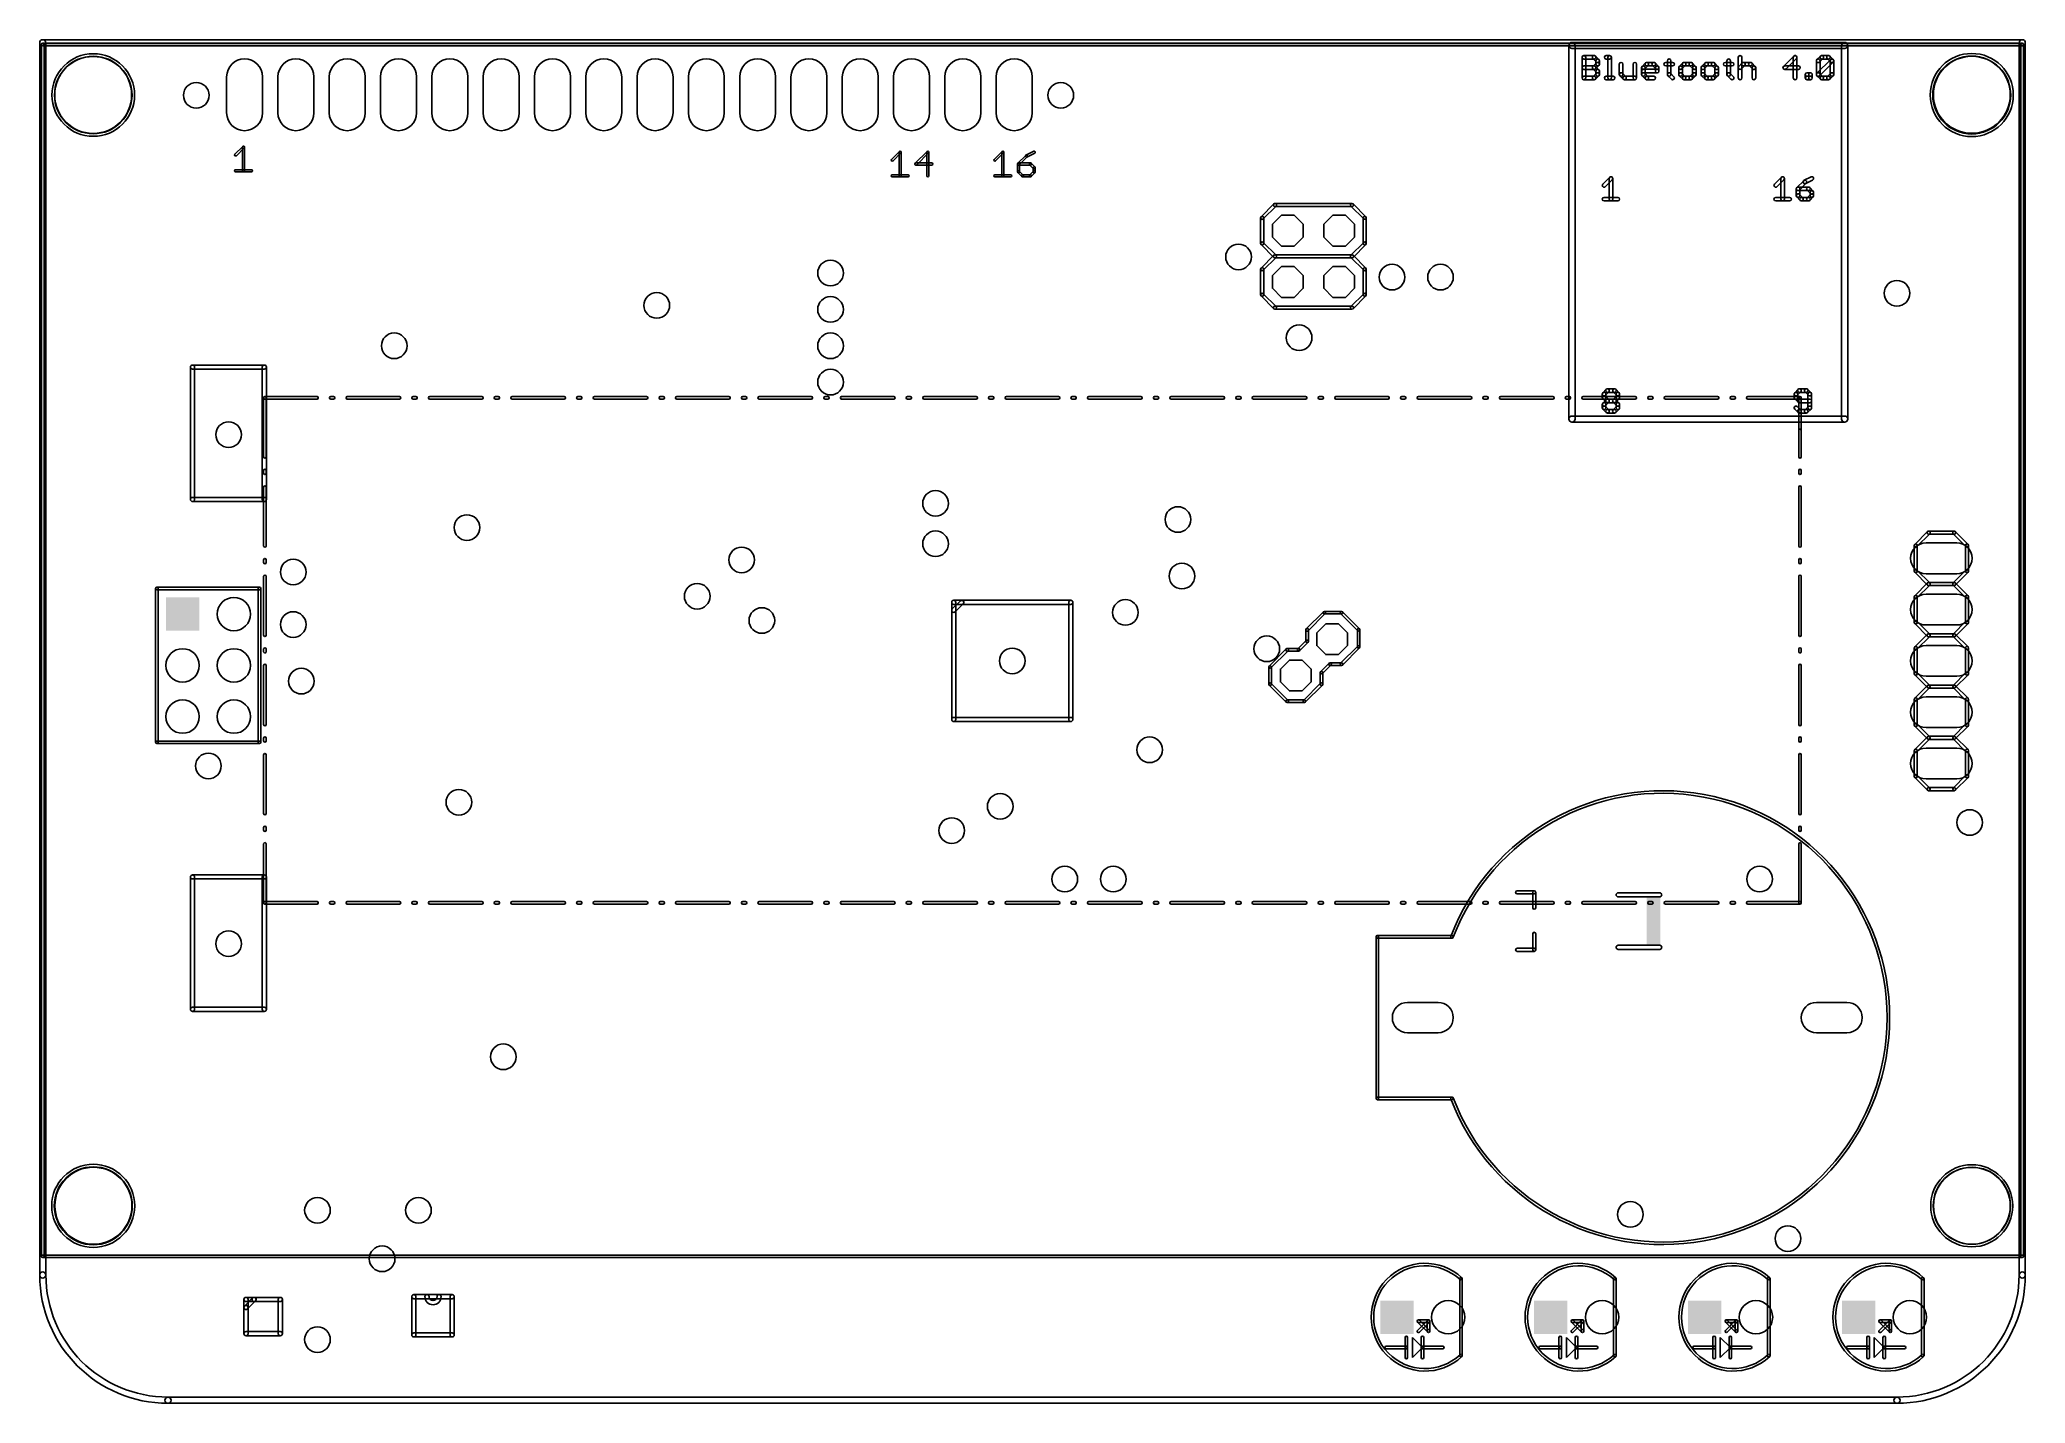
# Model space of a CAD drawing. Extents: x -0.2 to 98.2, y -0.2 to 67.4.
import ezdxf

# ---------------------------------------------------------------- set-up
doc = ezdxf.new("R2010")
doc.units = 0
for name, color, linetype in [('17', 82, 'CONTINUOUS'), ('18', 82, 'CONTINUOUS'), ('20', 7, 'CONTINUOUS'), ('21', 253, 'CONTINUOUS')]:
    doc.layers.add(name, color=color, linetype=linetype)

# ---------------------------------------------------------------- blocks, each defined once
blk = doc.blocks.new('OFFSETP100')
blk.add_lwpolyline([(0, -0.5), (1, -0.5, 1), (1, 0.5), (0, 0.5, 1)], format="xyb", close=True)
blk = doc.blocks.new('LONGP100')
blk.add_lwpolyline([(-0.5, -0.5), (0.5, -0.5, 1), (0.5, 0.5), (-0.5, 0.5, 1)], format="xyb", close=True)
blk = doc.blocks.new('RECT')
blk.add_solid([(-0.5, -0.5), (0.5, -0.5), (-0.5, 0.5), (0.5, 0.5)])
blk = doc.blocks.new('ROUNDP')
blk.add_circle((0, 0), 0.5)
blk = doc.blocks.new('SQUAREP')
blk.add_solid([(-0.5, -0.5), (0.5, -0.5), (-0.5, 0.5), (0.5, 0.5)])
blk = doc.blocks.new('OCTAGONP')
blk.add_lwpolyline([(-0.5, -0.2071), (-0.5, 0.2071), (-0.2071, 0.5), (0.2071, 0.5), (0.5, 0.2071), (0.5, -0.2071), (0.2071, -0.5), (-0.2071, -0.5)], close=True)
blk = doc.blocks.new('ROUNDV')
blk.add_circle((0, 0), 0.5)

msp = doc.modelspace()

# ---------------------------------------------------------------- linework, layer by layer
at = {"layer": '20'}
for points in [[(0, 67.0476), (98, 67.0476, 1), (98, 67.3524), (0, 67.3524, 1)], [(0.1524, 6.2), (0.1524, 67.2, 1), (-0.1524, 67.2), (-0.1524, 6.2, 1)], [(97.8476, 67.2), (97.8476, 6.2, 1), (98.1524, 6.2), (98.1524, 67.2, 1)], [(0.1524, 6.2, 1), (-0.1524, 6.2, 0.4142), (6.2, -0.1524, 1), (6.2, 0.1524, -0.4142)], [(91.8, 0.1524, 1), (91.8, -0.1524, 0.4142), (98.1524, 6.2, 1), (97.8476, 6.2, -0.4142)], [(6.2, -0.1524), (91.8, -0.1524, 1), (91.8, 0.1524), (6.2, 0.1524, 1)]]:
    msp.add_lwpolyline(points, format="xyb", close=True, dxfattribs=at)
at = {"layer": '21'}
for p, q in [((67.81, 3.11), (67.81, 2.11)), ((68.31, 2.61), (67.81, 3.11)), ((75.43, 3.11), (75.43, 2.11)), ((75.93, 2.61), (75.43, 3.11)), ((83.05, 3.11), (83.05, 2.11)), ((83.55, 2.61), (83.05, 3.11)), ((90.67, 3.11), (90.67, 2.11)), ((91.17, 2.61), (90.67, 3.11)), ((67.81, 2.11), (68.31, 2.61)), ((75.43, 2.11), (75.93, 2.61)), ((83.05, 2.11), (83.55, 2.61)), ((90.67, 2.11), (91.17, 2.61))]:
    msp.add_line(p, q, dxfattribs=at)
for points in [[(97.9975, 67.185), (-0.0025, 67.185, 1), (-0.0025, 67.058), (97.9975, 67.058, 1)], [(-0.066, 67.1215), (-0.066, 7.1215, 1), (0.061, 7.1215), (0.061, 67.1215, 1)], [(89.21, 67.2224), (75.71, 67.2224, 1), (75.71, 66.9176), (89.21, 66.9176, 1)], [(75.5576, 67.07), (75.5576, 48.57, 1), (75.8624, 48.57), (75.8624, 67.07, 1)], [(89.3624, 48.57), (89.3624, 67.07, 1), (89.0576, 67.07), (89.0576, 48.57, 1)], [(98.061, 7.1215), (98.061, 67.1215, 1), (97.934, 67.1215), (97.934, 7.1215, 1)], [(76.3878, 65.4589), (76.3878, 66.482, 1), (76.21, 66.482), (76.21, 65.4589, 1)], [(76.2989, 66.3931), (76.8104, 66.3931, 1), (76.8104, 66.5709), (76.2989, 66.5709, 1)], [(76.2989, 65.8815), (76.8104, 65.8815, 1), (76.8104, 66.0593), (76.2989, 66.0593, 1)], [(76.7476, 66.4191), (76.9181, 66.2486, 1), (77.0438, 66.3743), (76.8733, 66.5448, 1)], [(76.9181, 66.2038), (76.7476, 66.0333, 1), (76.8733, 65.9076), (77.0438, 66.0781, 1)], [(76.7476, 65.9076), (76.9181, 65.7371, 1), (77.0438, 65.8628), (76.8733, 66.0333, 1)], [(76.892, 66.3115), (76.892, 66.1409, 1), (77.0698, 66.1409), (77.0698, 66.3115, 1)], [(76.892, 65.7999), (76.892, 65.6294, 1), (77.0698, 65.6294), (77.0698, 65.7999, 1)], [(77.4038, 66.3931), (77.5744, 66.3931, 1), (77.5744, 66.5709), (77.4038, 66.5709, 1)], [(77.4855, 66.482), (77.4855, 65.4589, 1), (77.6633, 65.4589), (77.6633, 66.482, 1)], [(78.0516, 66.1409), (78.0516, 65.6294, 1), (78.2294, 65.6294), (78.2294, 66.1409, 1)], [(78.9114, 65.4589), (78.9114, 66.1409, 1), (78.7336, 66.1409), (78.7336, 65.4589, 1)], [(79.3343, 65.6294), (79.3343, 65.9704, 1), (79.1565, 65.9704), (79.1565, 65.6294, 1)], [(79.9275, 65.8888), (79.2454, 65.8888, 1), (79.2454, 65.711), (79.9275, 65.711, 1)], [(79.3083, 65.9076), (79.4788, 66.0781, 1), (79.3531, 66.2038), (79.1826, 66.0333, 1)], [(79.4159, 66.052), (79.757, 66.052, 1), (79.757, 66.2298), (79.4159, 66.2298, 1)], [(79.6941, 66.0781), (79.8646, 65.9076, 1), (79.9903, 66.0333), (79.8198, 66.2038, 1)], [(79.8386, 65.9704), (79.8386, 65.7999, 1), (80.0164, 65.7999), (80.0164, 65.9704, 1)], [(80.3504, 66.052), (80.6914, 66.052, 1), (80.6914, 66.2298), (80.3504, 66.2298, 1)], [(80.432, 66.3115), (80.432, 65.6294, 1), (80.6098, 65.6294), (80.6098, 66.3115, 1)], [(81.1946, 66.2038), (81.0241, 66.0333, 1), (81.1498, 65.9076), (81.3204, 66.0781, 1)], [(80.9981, 65.9704), (80.9981, 65.6294, 1), (81.1759, 65.6294), (81.1759, 65.9704, 1)], [(81.5985, 66.2298), (81.2575, 66.2298, 1), (81.2575, 66.052), (81.5985, 66.052, 1)], [(81.8319, 66.0333), (81.6614, 66.2038, 1), (81.5357, 66.0781), (81.7062, 65.9076, 1)], [(81.8579, 65.6294), (81.8579, 65.9704, 1), (81.6801, 65.9704), (81.6801, 65.6294, 1)], [(82.103, 65.9704), (82.103, 65.6294, 1), (82.2808, 65.6294), (82.2808, 65.9704, 1)], [(82.2996, 66.2038), (82.1291, 66.0333, 1), (82.2548, 65.9076), (82.4253, 66.0781, 1)], [(82.7035, 66.2298), (82.3624, 66.2298, 1), (82.3624, 66.052), (82.7035, 66.052, 1)], [(82.9368, 66.0333), (82.7663, 66.2038, 1), (82.6406, 66.0781), (82.8111, 65.9076, 1)], [(82.9629, 65.6294), (82.9629, 65.9704, 1), (82.7851, 65.9704), (82.7851, 65.6294, 1)], [(83.2969, 66.052), (83.6379, 66.052, 1), (83.6379, 66.2298), (83.2969, 66.2298, 1)], [(83.3785, 66.3115), (83.3785, 65.6294, 1), (83.5563, 65.6294), (83.5563, 66.3115, 1)], [(83.9446, 66.482), (83.9446, 65.4589, 1), (84.1224, 65.4589), (84.1224, 66.482, 1)], [(84.0964, 65.9076), (84.2669, 66.0781, 1), (84.1412, 66.2038), (83.9706, 66.0333, 1)], [(84.204, 66.052), (84.545, 66.052, 1), (84.545, 66.2298), (84.204, 66.2298, 1)], [(84.4822, 66.0781), (84.6527, 65.9076, 1), (84.7784, 66.0333), (84.6079, 66.2038, 1)], [(84.6267, 65.9704), (84.6267, 65.4589, 1), (84.8045, 65.4589), (84.8045, 65.9704, 1)], [(86.6921, 66.5448), (86.1805, 66.0333, 1), (86.3063, 65.9076), (86.8178, 66.4191, 1)], [(86.2434, 65.8815), (86.9254, 65.8815, 1), (86.9254, 66.0593), (86.2434, 66.0593, 1)], [(86.8438, 65.4589), (86.8438, 66.482, 1), (86.666, 66.482), (86.666, 65.4589, 1)], [(87.9637, 65.5665), (88.6457, 66.2486, 1), (88.52, 66.3743), (87.8379, 65.6923, 1)], [(87.9637, 66.2486), (88.1342, 66.4191, 1), (88.0085, 66.5448), (87.8379, 66.3743, 1)], [(87.9897, 65.6294), (87.9897, 66.3115, 1), (87.8119, 66.3115), (87.8119, 65.6294, 1)], [(88.0713, 66.3931), (88.4123, 66.3931, 1), (88.4123, 66.5709), (88.0713, 66.5709, 1)], [(88.3495, 66.4191), (88.52, 66.2486, 1), (88.6457, 66.3743), (88.4752, 66.5448, 1)], [(88.494, 66.3115), (88.494, 65.6294, 1), (88.6718, 65.6294), (88.6718, 66.3115, 1)], [(76.8104, 65.5478), (76.2989, 65.5478, 1), (76.2989, 65.37), (76.8104, 65.37, 1)], [(76.9181, 65.6923), (76.7476, 65.5218, 1), (76.8733, 65.396), (77.0438, 65.5665, 1)], [(77.4038, 65.37), (77.7449, 65.37, 1), (77.7449, 65.5478), (77.4038, 65.5478, 1)], [(78.0776, 65.5665), (78.2481, 65.396, 1), (78.3738, 65.5218), (78.2033, 65.6923, 1)], [(78.311, 65.37), (78.8225, 65.37, 1), (78.8225, 65.5478), (78.311, 65.5478, 1)], [(79.4788, 65.5218), (79.3083, 65.6923, 1), (79.1826, 65.5665), (79.3531, 65.396, 1)], [(79.757, 65.5478), (79.4159, 65.5478, 1), (79.4159, 65.37), (79.757, 65.37, 1)], [(80.458, 65.5665), (80.6285, 65.396, 1), (80.7542, 65.5218), (80.5837, 65.6923, 1)], [(81.0241, 65.5665), (81.1946, 65.396, 1), (81.3204, 65.5218), (81.1498, 65.6923, 1)], [(81.2575, 65.37), (81.5985, 65.37, 1), (81.5985, 65.5478), (81.2575, 65.5478, 1)], [(81.6614, 65.396), (81.8319, 65.5665, 1), (81.7062, 65.6923), (81.5357, 65.5218, 1)], [(82.1291, 65.5665), (82.2996, 65.396, 1), (82.4253, 65.5218), (82.2548, 65.6923, 1)], [(82.3624, 65.37), (82.7035, 65.37, 1), (82.7035, 65.5478), (82.3624, 65.5478, 1)], [(82.7663, 65.396), (82.9368, 65.5665, 1), (82.8111, 65.6923), (82.6406, 65.5218, 1)], [(83.4045, 65.5665), (83.575, 65.396, 1), (83.7008, 65.5218), (83.5302, 65.6923, 1)], [(87.4372, 65.4589), (87.4372, 65.6294, 1), (87.2594, 65.6294), (87.2594, 65.4589, 1)], [(87.3483, 65.5405), (87.5188, 65.5405, 1), (87.5188, 65.7183), (87.3483, 65.7183, 1)], [(87.5188, 65.5478), (87.3483, 65.5478, 1), (87.3483, 65.37), (87.5188, 65.37, 1)], [(87.4299, 65.6294), (87.4299, 65.4589, 1), (87.6077, 65.4589), (87.6077, 65.6294, 1)], [(88.1342, 65.5218), (87.9637, 65.6923, 1), (87.8379, 65.5665), (88.0085, 65.396, 1)], [(88.4123, 65.5478), (88.0713, 65.5478, 1), (88.0713, 65.37), (88.4123, 65.37, 1)], [(88.52, 65.6923), (88.3495, 65.5218, 1), (88.4752, 65.396), (88.6457, 65.5665, 1)], [(9.5838, 61.6116), (9.9736, 62.0014, 1), (9.9018, 62.0732), (9.512, 61.6834, 1)], [(9.8869, 62.0373), (9.8869, 60.8679, 1), (9.9885, 60.8679), (9.9885, 62.0373, 1)], [(42.0958, 61.3576), (42.4856, 61.7474, 1), (42.4138, 61.8192), (42.024, 61.4294, 1)], [(42.3989, 61.7833), (42.3989, 60.6139, 1), (42.5005, 60.6139), (42.5005, 61.7833, 1)], [(43.7781, 61.8192), (43.1934, 61.2345, 1), (43.2652, 61.1627), (43.8499, 61.7474, 1)], [(43.2293, 61.1478), (44.0089, 61.1478, 1), (44.0089, 61.2494), (43.2293, 61.2494, 1)], [(43.8648, 60.6139), (43.8648, 61.7833, 1), (43.7632, 61.7833), (43.7632, 60.6139, 1)], [(47.1758, 61.3576), (47.5656, 61.7474, 1), (47.4938, 61.8192), (47.104, 61.4294, 1)], [(47.4789, 61.7833), (47.4789, 60.6139, 1), (47.5805, 60.6139), (47.5805, 61.7833, 1)], [(48.6632, 61.6243), (48.2734, 61.2345, 1), (48.3452, 61.1627), (48.735, 61.5525, 1)], [(48.2585, 61.1986), (48.2585, 60.8088, 1), (48.3601, 60.8088), (48.3601, 61.1986, 1)], [(48.894, 61.2494), (48.3093, 61.2494, 1), (48.3093, 61.1478), (48.894, 61.1478, 1)], [(49.0662, 61.8287), (48.6764, 61.6338, 1), (48.7218, 61.543), (49.1116, 61.7379, 1)], [(49.1248, 61.0396), (48.9299, 61.2345, 1), (48.8581, 61.1627), (49.053, 60.9678, 1)], [(49.1397, 60.8088), (49.1397, 61.0037, 1), (49.0381, 61.0037), (49.0381, 60.8088, 1)], [(9.5479, 60.8171), (10.3275, 60.8171, 1), (10.3275, 60.9187), (9.5479, 60.9187, 1)], [(42.0599, 60.5631), (42.8395, 60.5631, 1), (42.8395, 60.6647), (42.0599, 60.6647, 1)], [(47.1399, 60.5631), (47.9195, 60.5631, 1), (47.9195, 60.6647), (47.1399, 60.6647, 1)], [(48.2734, 60.7729), (48.4683, 60.578, 1), (48.5401, 60.6498), (48.3452, 60.8447, 1)], [(48.5042, 60.5631), (48.894, 60.5631, 1), (48.894, 60.6647), (48.5042, 60.6647, 1)], [(48.9299, 60.578), (49.1248, 60.7729, 1), (49.053, 60.8447), (48.8581, 60.6498, 1)], [(77.3618, 60.0781), (77.7028, 60.4191, 1), (77.5771, 60.5448), (77.236, 60.2038, 1)], [(77.551, 60.482), (77.551, 59.4589, 1), (77.7288, 59.4589), (77.7288, 60.482, 1)], [(85.8618, 60.0781), (86.2028, 60.4191, 1), (86.0771, 60.5448), (85.736, 60.2038, 1)], [(86.051, 60.482), (86.051, 59.4589, 1), (86.2288, 59.4589), (86.2288, 60.482, 1)], [(86.8149, 59.9704), (86.8149, 59.6294, 1), (86.9927, 59.6294), (86.9927, 59.9704, 1)], [(87.4154, 60.0593), (86.9038, 60.0593, 1), (86.9038, 59.8815), (87.4154, 59.8815, 1)], [(87.182, 60.3743), (86.841, 60.0333, 1), (86.9667, 59.9076), (87.3077, 60.2486, 1)], [(87.5461, 60.5615), (87.2051, 60.391, 1), (87.2846, 60.2319), (87.6256, 60.4025, 1)], [(87.6488, 59.8628), (87.4782, 60.0333, 1), (87.3525, 59.9076), (87.523, 59.7371, 1)], [(60.9511, 59.2239), (60.3161, 58.5889, 1), (60.4239, 58.4811), (61.0589, 59.1161, 1)], [(61.005, 59.0938), (64.815, 59.0938, 1), (64.815, 59.2462), (61.005, 59.2462, 1)], [(64.7611, 59.1161), (65.3961, 58.4811, 1), (65.5039, 58.5889), (64.8689, 59.2239, 1)], [(77.2989, 59.37), (77.9809, 59.37, 1), (77.9809, 59.5478), (77.2989, 59.5478, 1)], [(85.7989, 59.37), (86.4809, 59.37, 1), (86.4809, 59.5478), (85.7989, 59.5478, 1)], [(86.841, 59.5665), (87.0115, 59.396, 1), (87.1372, 59.5218), (86.9667, 59.6923, 1)], [(87.0744, 59.37), (87.4154, 59.37, 1), (87.4154, 59.5478), (87.0744, 59.5478, 1)], [(87.4782, 59.396), (87.6488, 59.5665, 1), (87.523, 59.6923), (87.3525, 59.5218, 1)], [(87.6748, 59.6294), (87.6748, 59.7999, 1), (87.497, 59.7999), (87.497, 59.6294, 1)], [(60.2938, 58.535), (60.2938, 57.265, 1), (60.4462, 57.265), (60.4462, 58.535, 1)], [(65.3738, 58.535), (65.3738, 57.265, 1), (65.5262, 57.265), (65.5262, 58.535, 1)], [(60.3161, 57.2111), (60.9511, 56.5761, 1), (61.0589, 56.6839), (60.4239, 57.3189, 1)], [(65.3961, 57.3189), (64.7611, 56.6839, 1), (64.8689, 56.5761), (65.5039, 57.2111, 1)], [(60.9511, 56.6839), (60.3161, 56.0489, 1), (60.4239, 55.9411), (61.0589, 56.5761, 1)], [(60.2938, 55.995), (60.2938, 54.725, 1), (60.4462, 54.725), (60.4462, 55.995, 1)], [(64.815, 56.7062), (61.005, 56.7062, 1), (61.005, 56.5538), (64.815, 56.5538, 1)], [(64.7611, 56.5761), (65.3961, 55.9411, 1), (65.5039, 56.0489), (64.8689, 56.6839, 1)], [(65.3738, 55.995), (65.3738, 54.725, 1), (65.5262, 54.725), (65.5262, 55.995, 1)], [(60.3161, 54.6711), (60.9511, 54.0361, 1), (61.0589, 54.1439), (60.4239, 54.7789, 1)], [(64.815, 54.1662), (61.005, 54.1662, 1), (61.005, 54.0138), (64.815, 54.0138, 1)], [(65.3961, 54.7789), (64.7611, 54.1439, 1), (64.8689, 54.0361), (65.5039, 54.6711, 1)], [(7.5136, 44.593), (7.5136, 51.147, 1), (7.3104, 51.147), (7.3104, 44.593, 1)], [(7.412, 51.0454), (10.968, 51.0454, 1), (10.968, 51.2486), (7.412, 51.2486, 1)], [(10.8664, 51.147), (10.8664, 44.593, 1), (11.0696, 44.593), (11.0696, 51.147, 1)], [(10.9975, 49.558), (13.5764, 49.558, 1), (13.5764, 49.685), (10.9975, 49.685, 1)], [(10.934, 49.6215), (10.934, 46.7048, 1), (11.061, 46.7048), (11.061, 49.6215, 1)], [(14.2578, 49.558), (14.3951, 49.558, 1), (14.3951, 49.685), (14.2578, 49.685, 1)], [(15.0764, 49.558), (17.6554, 49.558, 1), (17.6554, 49.685), (15.0764, 49.685, 1)], [(18.3367, 49.558), (18.474, 49.558, 1), (18.474, 49.685), (18.3367, 49.685, 1)], [(19.1554, 49.558), (21.7343, 49.558, 1), (21.7343, 49.685), (19.1554, 49.685, 1)], [(22.4157, 49.558), (22.553, 49.558, 1), (22.553, 49.685), (22.4157, 49.685, 1)], [(23.2343, 49.558), (25.8133, 49.558, 1), (25.8133, 49.685), (23.2343, 49.685, 1)], [(26.4946, 49.558), (26.6319, 49.558, 1), (26.6319, 49.685), (26.4946, 49.685, 1)], [(27.3133, 49.558), (29.8922, 49.558, 1), (29.8922, 49.685), (27.3133, 49.685, 1)], [(30.5736, 49.558), (30.7109, 49.558, 1), (30.7109, 49.685), (30.5736, 49.685, 1)], [(31.3922, 49.558), (33.9712, 49.558, 1), (33.9712, 49.685), (31.3922, 49.685, 1)], [(34.6525, 49.558), (34.7898, 49.558, 1), (34.7898, 49.685), (34.6525, 49.685, 1)], [(35.4712, 49.558), (38.0501, 49.558, 1), (38.0501, 49.685), (35.4712, 49.685, 1)], [(38.7315, 49.558), (38.8688, 49.558, 1), (38.8688, 49.685), (38.7315, 49.685, 1)], [(39.5501, 49.558), (42.1291, 49.558, 1), (42.1291, 49.685), (39.5501, 49.685, 1)], [(42.8104, 49.558), (42.9477, 49.558, 1), (42.9477, 49.685), (42.8104, 49.685, 1)], [(43.6291, 49.558), (46.208, 49.558, 1), (46.208, 49.685), (43.6291, 49.685, 1)], [(46.8894, 49.558), (47.0267, 49.558, 1), (47.0267, 49.685), (46.8894, 49.685, 1)], [(47.708, 49.558), (50.287, 49.558, 1), (50.287, 49.685), (47.708, 49.685, 1)], [(50.9683, 49.558), (51.1056, 49.558, 1), (51.1056, 49.685), (50.9683, 49.685, 1)], [(51.787, 49.558), (54.3659, 49.558, 1), (54.3659, 49.685), (51.787, 49.685, 1)], [(55.0473, 49.558), (55.1846, 49.558, 1), (55.1846, 49.685), (55.0473, 49.685, 1)], [(55.8659, 49.558), (58.4449, 49.558, 1), (58.4449, 49.685), (55.8659, 49.685, 1)], [(59.1262, 49.558), (59.2635, 49.558, 1), (59.2635, 49.685), (59.1262, 49.685, 1)], [(59.9449, 49.558), (62.5238, 49.558, 1), (62.5238, 49.685), (59.9449, 49.685, 1)], [(63.2052, 49.558), (63.3425, 49.558, 1), (63.3425, 49.685), (63.2052, 49.685, 1)], [(64.0238, 49.558), (66.6028, 49.558, 1), (66.6028, 49.685), (64.0238, 49.685, 1)], [(67.2841, 49.558), (67.4214, 49.558, 1), (67.4214, 49.685), (67.2841, 49.685, 1)], [(68.1028, 49.558), (70.6817, 49.558, 1), (70.6817, 49.685), (68.1028, 49.685, 1)], [(71.3631, 49.558), (71.5004, 49.558, 1), (71.5004, 49.685), (71.3631, 49.685, 1)], [(72.1817, 49.558), (74.7607, 49.558, 1), (74.7607, 49.685), (72.1817, 49.685, 1)], [(75.442, 49.558), (75.5793, 49.558, 1), (75.5793, 49.685), (75.442, 49.685, 1)], [(76.2607, 49.558), (78.8396, 49.558, 1), (78.8396, 49.685), (76.2607, 49.685, 1)], [(77.5323, 49.0218), (77.3618, 49.1923, 1), (77.236, 49.0665), (77.4065, 48.896, 1)], [(77.3618, 49.7486), (77.5323, 49.9191, 1), (77.4065, 50.0448), (77.236, 49.8743, 1)], [(77.3878, 49.6409), (77.3878, 49.8115, 1), (77.21, 49.8115), (77.21, 49.6409, 1)], [(77.5323, 49.5333), (77.3618, 49.7038, 1), (77.236, 49.5781), (77.4065, 49.4076, 1)], [(77.3618, 49.2371), (77.5323, 49.4076, 1), (77.4065, 49.5333), (77.236, 49.3628, 1)], [(77.3878, 49.1294), (77.3878, 49.2999, 1), (77.21, 49.2999), (77.21, 49.1294, 1)], [(77.4694, 49.8931), (77.8104, 49.8931, 1), (77.8104, 50.0709), (77.4694, 50.0709, 1)], [(77.4694, 49.3815), (77.8104, 49.3815, 1), (77.8104, 49.5593), (77.4694, 49.5593, 1)], [(77.9181, 49.1923), (77.7476, 49.0218, 1), (77.8733, 48.896), (78.0438, 49.0665, 1)], [(77.7476, 49.9191), (77.9181, 49.7486, 1), (78.0438, 49.8743), (77.8733, 50.0448, 1)], [(77.9181, 49.7038), (77.7476, 49.5333, 1), (77.8733, 49.4076), (78.0438, 49.5781, 1)], [(77.7476, 49.4076), (77.9181, 49.2371, 1), (78.0438, 49.3628), (77.8733, 49.5333, 1)], [(77.892, 49.8115), (77.892, 49.6409, 1), (78.0698, 49.6409), (78.0698, 49.8115, 1)], [(77.892, 49.2999), (77.892, 49.1294, 1), (78.0698, 49.1294), (78.0698, 49.2999, 1)], [(79.521, 49.558), (79.6583, 49.558, 1), (79.6583, 49.685), (79.521, 49.685, 1)], [(80.3396, 49.558), (82.9186, 49.558, 1), (82.9186, 49.685), (80.3396, 49.685, 1)], [(83.5999, 49.558), (83.7372, 49.558, 1), (83.7372, 49.685), (83.5999, 49.685, 1)], [(84.4186, 49.558), (86.9975, 49.558, 1), (86.9975, 49.685), (84.4186, 49.685, 1)], [(86.736, 49.0665), (86.9065, 48.896, 1), (87.0323, 49.0218), (86.8618, 49.1923, 1)], [(86.9065, 50.0448), (86.736, 49.8743, 1), (86.8618, 49.7486), (87.0323, 49.9191, 1)], [(86.71, 49.8115), (86.71, 49.6409, 1), (86.8878, 49.6409), (86.8878, 49.8115, 1)], [(86.736, 49.5781), (86.9065, 49.4076, 1), (87.0323, 49.5333), (86.8618, 49.7038, 1)], [(87.3104, 50.0709), (86.9694, 50.0709, 1), (86.9694, 49.8931), (87.3104, 49.8931, 1)], [(86.9694, 49.3815), (87.4809, 49.3815, 1), (87.4809, 49.5593), (86.9694, 49.5593, 1)], [(86.934, 49.6215), (86.934, 48.1215, 1), (87.061, 48.1215), (87.061, 49.6215, 1)], [(87.061, 46.7048), (87.061, 49.6215, 1), (86.934, 49.6215), (86.934, 46.7048, 1)], [(87.3733, 48.896), (87.5438, 49.0665, 1), (87.4181, 49.1923), (87.2476, 49.0218, 1)], [(87.5438, 49.8743), (87.3733, 50.0448, 1), (87.2476, 49.9191), (87.4181, 49.7486, 1)], [(87.5698, 49.1294), (87.5698, 49.8115, 1), (87.392, 49.8115), (87.392, 49.1294, 1)], [(75.71, 48.4176), (89.21, 48.4176, 1), (89.21, 48.7224), (75.71, 48.7224, 1)], [(77.8104, 49.0478), (77.4694, 49.0478, 1), (77.4694, 48.87), (77.8104, 48.87, 1)], [(86.9694, 48.87), (87.3104, 48.87, 1), (87.3104, 49.0478), (86.9694, 49.0478, 1)], [(10.934, 46.0235), (10.934, 45.8862, 1), (11.061, 45.8862), (11.061, 46.0235, 1)], [(10.934, 45.2048), (10.934, 42.2882, 1), (11.061, 42.2882), (11.061, 45.2048, 1)], [(87.061, 45.8862), (87.061, 46.0235, 1), (86.934, 46.0235), (86.934, 45.8862, 1)], [(87.061, 42.2882), (87.061, 45.2048, 1), (86.934, 45.2048), (86.934, 42.2882, 1)], [(10.968, 44.6946), (7.412, 44.6946, 1), (7.412, 44.4914), (10.968, 44.4914, 1)], [(93.3111, 43.0039), (92.6761, 42.3689, 1), (92.7839, 42.2611), (93.4189, 42.8961, 1)], [(92.8062, 41.045), (92.8062, 42.315, 1), (92.6538, 42.315), (92.6538, 41.045, 1)], [(94.635, 43.0262), (93.365, 43.0262, 1), (93.365, 42.8738), (94.635, 42.8738, 1)], [(95.3239, 42.3689), (94.6889, 43.0039, 1), (94.5811, 42.8961), (95.2161, 42.2611, 1)], [(95.1938, 42.315), (95.1938, 41.045, 1), (95.3462, 41.045), (95.3462, 42.315, 1)], [(10.934, 41.6068), (10.934, 41.4695, 1), (11.061, 41.4695), (11.061, 41.6068, 1)], [(87.061, 41.4695), (87.061, 41.6068, 1), (86.934, 41.6068), (86.934, 41.4695, 1)], [(10.934, 40.7882), (10.934, 37.8715, 1), (11.061, 37.8715), (11.061, 40.7882, 1)], [(87.061, 37.8715), (87.061, 40.7882, 1), (86.934, 40.7882), (86.934, 37.8715, 1)], [(93.4189, 40.4639), (92.7839, 41.0989, 1), (92.6761, 40.9911), (93.3111, 40.3561, 1)], [(92.7839, 39.7211), (93.4189, 40.3561, 1), (93.3111, 40.4639), (92.6761, 39.8289, 1)], [(94.635, 40.4862), (93.365, 40.4862, 1), (93.365, 40.3338), (94.635, 40.3338, 1)], [(95.2161, 41.0989), (94.5811, 40.4639, 1), (94.6889, 40.3561), (95.3239, 40.9911, 1)], [(94.5811, 40.3561), (95.2161, 39.7211, 1), (95.3239, 39.8289), (94.6889, 40.4639, 1)], [(5.65, 40.1265), (10.73, 40.1265, 1), (10.73, 40.2535), (5.65, 40.2535, 1)], [(5.7135, 32.57), (5.7135, 40.19, 1), (5.5865, 40.19), (5.5865, 32.57, 1)], [(10.6665, 40.19), (10.6665, 32.57, 1), (10.7935, 32.57), (10.7935, 40.19, 1)], [(50.8984, 39.6), (45.1016, 39.6, 1), (45.1016, 39.3968), (50.8984, 39.3968, 1)], [(45, 39.4984), (45, 33.7016, 1), (45.2032, 33.7016), (45.2032, 39.4984, 1)], [(45.1734, 39.0282), (45.5718, 39.4266, 1), (45.4282, 39.5702), (45.0298, 39.1718, 1)], [(51, 33.7016), (51, 39.4984, 1), (50.7968, 39.4984), (50.7968, 33.7016, 1)], [(92.8062, 38.505), (92.8062, 39.775, 1), (92.6538, 39.775), (92.6538, 38.505, 1)], [(95.1938, 39.775), (95.1938, 38.505, 1), (95.3462, 38.505), (95.3462, 39.775, 1)], [(62.6459, 38.0935), (63.4944, 38.942, 1), (63.4046, 39.0318), (62.5561, 38.1833, 1)], [(63.4495, 38.9234), (64.298, 38.9234, 1), (64.298, 39.0504), (63.4495, 39.0504, 1)], [(64.2531, 38.942), (65.1017, 38.0935, 1), (65.1915, 38.1833), (64.3429, 39.0318, 1)], [(93.4189, 37.9239), (92.7839, 38.5589, 1), (92.6761, 38.4511), (93.3111, 37.8161, 1)], [(95.2161, 38.5589), (94.5811, 37.9239, 1), (94.6889, 37.8161), (95.3239, 38.4511, 1)], [(62.2216, 37.1035), (62.6459, 37.5278, 1), (62.5561, 37.6176), (62.1318, 37.1933, 1)], [(62.6645, 37.5727), (62.6645, 38.1384, 1), (62.5375, 38.1384), (62.5375, 37.5727, 1)], [(65.0831, 38.1384), (65.0831, 37.2898, 1), (65.2101, 37.2898), (65.2101, 38.1384, 1)], [(92.7839, 37.1811), (93.4189, 37.8161, 1), (93.3111, 37.9239), (92.6761, 37.2889, 1)], [(94.635, 37.9462), (93.365, 37.9462, 1), (93.365, 37.7938), (94.635, 37.7938, 1)], [(94.5811, 37.8161), (95.2161, 37.1811, 1), (95.3239, 37.2889), (94.6889, 37.9239, 1)], [(10.934, 37.1902), (10.934, 37.0528, 1), (11.061, 37.0528), (11.061, 37.1902, 1)], [(10.934, 36.3715), (10.934, 33.4548, 1), (11.061, 33.4548), (11.061, 36.3715, 1)], [(60.8074, 36.255), (61.6559, 37.1035, 1), (61.5661, 37.1933), (60.7176, 36.3448, 1)], [(61.611, 37.0849), (62.1767, 37.0849, 1), (62.1767, 37.2119), (61.611, 37.2119, 1)], [(63.6874, 36.4862), (63.2632, 36.0619, 1), (63.353, 35.9721), (63.7772, 36.3964, 1)], [(64.298, 36.5048), (63.7323, 36.5048, 1), (63.7323, 36.3778), (64.298, 36.3778, 1)], [(65.1017, 37.3347), (64.2531, 36.4862, 1), (64.3429, 36.3964), (65.1915, 37.2449, 1)], [(87.061, 37.0528), (87.061, 37.1902, 1), (86.934, 37.1902), (86.934, 37.0528, 1)], [(87.061, 33.4548), (87.061, 36.3715, 1), (86.934, 36.3715), (86.934, 33.4548, 1)], [(92.8062, 35.965), (92.8062, 37.235, 1), (92.6538, 37.235), (92.6538, 35.965, 1)], [(95.1938, 37.235), (95.1938, 35.965, 1), (95.3462, 35.965), (95.3462, 37.235, 1)], [(60.826, 35.4514), (60.826, 36.2999, 1), (60.699, 36.2999), (60.699, 35.4514, 1)], [(61.6559, 34.6477), (60.8074, 35.4963, 1), (60.7176, 35.4065), (61.5661, 34.5579, 1)], [(63.2632, 35.4963), (62.4146, 34.6477, 1), (62.5044, 34.5579), (63.353, 35.4065, 1)], [(63.2446, 36.017), (63.2446, 35.4514, 1), (63.3716, 35.4514), (63.3716, 36.017, 1)], [(93.4189, 35.3839), (92.7839, 36.0189, 1), (92.6761, 35.9111), (93.3111, 35.2761, 1)], [(93.3111, 35.3839), (92.6761, 34.7489, 1), (92.7839, 34.6411), (93.4189, 35.2761, 1)], [(94.635, 35.4062), (93.365, 35.4062, 1), (93.365, 35.2538), (94.635, 35.2538, 1)], [(95.2161, 36.0189), (94.5811, 35.3839, 1), (94.6889, 35.2761), (95.3239, 35.9111, 1)], [(95.3239, 34.7489), (94.6889, 35.3839, 1), (94.5811, 35.2761), (95.2161, 34.6411, 1)], [(62.4595, 34.6663), (61.611, 34.6663, 1), (61.611, 34.5393), (62.4595, 34.5393, 1)], [(92.8062, 33.425), (92.8062, 34.695, 1), (92.6538, 34.695), (92.6538, 33.425, 1)], [(95.1938, 34.695), (95.1938, 33.425, 1), (95.3462, 33.425), (95.3462, 34.695, 1)], [(45.1016, 33.6), (50.8984, 33.6, 1), (50.8984, 33.8032), (45.1016, 33.8032, 1)], [(93.4189, 32.8439), (92.7839, 33.4789, 1), (92.6761, 33.3711), (93.3111, 32.7361, 1)], [(95.2161, 33.4789), (94.5811, 32.8439, 1), (94.6889, 32.7361), (95.3239, 33.3711, 1)], [(10.73, 32.6335), (5.65, 32.6335, 1), (5.65, 32.5065), (10.73, 32.5065, 1)], [(10.934, 32.7735), (10.934, 32.6362, 1), (11.061, 32.6362), (11.061, 32.7735, 1)], [(87.061, 32.6362), (87.061, 32.7735, 1), (86.934, 32.7735), (86.934, 32.6362, 1)], [(93.3111, 32.8439), (92.6761, 32.2089, 1), (92.7839, 32.1011), (93.4189, 32.7361, 1)], [(94.635, 32.8662), (93.365, 32.8662, 1), (93.365, 32.7138), (94.635, 32.7138, 1)], [(95.3239, 32.2089), (94.6889, 32.8439, 1), (94.5811, 32.7361), (95.2161, 32.1011, 1)], [(10.934, 31.9548), (10.934, 29.0382, 1), (11.061, 29.0382), (11.061, 31.9548, 1)], [(87.061, 29.0382), (87.061, 31.9548, 1), (86.934, 31.9548), (86.934, 29.0382, 1)], [(92.8062, 30.885), (92.8062, 32.155, 1), (92.6538, 32.155), (92.6538, 30.885, 1)], [(95.1938, 32.155), (95.1938, 30.885, 1), (95.3462, 30.885), (95.3462, 32.155, 1)], [(93.4189, 30.3039), (92.7839, 30.9389, 1), (92.6761, 30.8311), (93.3111, 30.1961, 1)], [(95.2161, 30.9389), (94.5811, 30.3039, 1), (94.6889, 30.1961), (95.3239, 30.8311, 1)], [(69.8293, 14.9627, 1), (69.7107, 14.9173, 5.4004), (69.7107, 22.9627, 1), (69.8293, 22.9173, -5.4004)], [(94.635, 30.3262), (93.365, 30.3262, 1), (93.365, 30.1738), (94.635, 30.1738, 1)], [(10.934, 28.3568), (10.934, 28.2195, 1), (11.061, 28.2195), (11.061, 28.3568, 1)], [(10.934, 27.5382), (10.934, 24.6215, 1), (11.061, 24.6215), (11.061, 27.5382, 1)], [(87.061, 28.2195), (87.061, 28.3568, 1), (86.934, 28.3568), (86.934, 28.2195, 1)], [(87.061, 24.6215), (87.061, 27.5382, 1), (86.934, 27.5382), (86.934, 24.6215, 1)], [(7.5136, 19.353), (7.5136, 25.907, 1), (7.3104, 25.907), (7.3104, 19.353, 1)], [(7.412, 25.8054), (10.968, 25.8054, 1), (10.968, 26.0086), (7.412, 26.0086, 1)], [(10.8664, 25.907), (10.8664, 19.353, 1), (11.0696, 19.353), (11.0696, 25.907, 1)], [(10.9975, 24.558), (13.5764, 24.558, 1), (13.5764, 24.685), (10.9975, 24.685, 1)], [(14.2578, 24.558), (14.3951, 24.558, 1), (14.3951, 24.685), (14.2578, 24.685, 1)], [(15.0764, 24.558), (17.6554, 24.558, 1), (17.6554, 24.685), (15.0764, 24.685, 1)], [(18.3367, 24.558), (18.474, 24.558, 1), (18.474, 24.685), (18.3367, 24.685, 1)], [(19.1554, 24.558), (21.7343, 24.558, 1), (21.7343, 24.685), (19.1554, 24.685, 1)], [(22.4157, 24.558), (22.553, 24.558, 1), (22.553, 24.685), (22.4157, 24.685, 1)], [(23.2343, 24.558), (25.8133, 24.558, 1), (25.8133, 24.685), (23.2343, 24.685, 1)], [(26.4946, 24.558), (26.6319, 24.558, 1), (26.6319, 24.685), (26.4946, 24.685, 1)], [(27.3133, 24.558), (29.8922, 24.558, 1), (29.8922, 24.685), (27.3133, 24.685, 1)], [(30.5736, 24.558), (30.7109, 24.558, 1), (30.7109, 24.685), (30.5736, 24.685, 1)], [(31.3922, 24.558), (33.9712, 24.558, 1), (33.9712, 24.685), (31.3922, 24.685, 1)], [(34.6525, 24.558), (34.7898, 24.558, 1), (34.7898, 24.685), (34.6525, 24.685, 1)], [(35.4712, 24.558), (38.0501, 24.558, 1), (38.0501, 24.685), (35.4712, 24.685, 1)], [(38.7315, 24.558), (38.8688, 24.558, 1), (38.8688, 24.685), (38.7315, 24.685, 1)], [(39.5501, 24.558), (42.1291, 24.558, 1), (42.1291, 24.685), (39.5501, 24.685, 1)], [(42.8104, 24.558), (42.9477, 24.558, 1), (42.9477, 24.685), (42.8104, 24.685, 1)], [(43.6291, 24.558), (46.208, 24.558, 1), (46.208, 24.685), (43.6291, 24.685, 1)], [(46.8894, 24.558), (47.0267, 24.558, 1), (47.0267, 24.685), (46.8894, 24.685, 1)], [(47.708, 24.558), (50.287, 24.558, 1), (50.287, 24.685), (47.708, 24.685, 1)], [(50.9683, 24.558), (51.1056, 24.558, 1), (51.1056, 24.685), (50.9683, 24.685, 1)], [(51.787, 24.558), (54.3659, 24.558, 1), (54.3659, 24.685), (51.787, 24.685, 1)], [(55.0473, 24.558), (55.1846, 24.558, 1), (55.1846, 24.685), (55.0473, 24.685, 1)], [(55.8659, 24.558), (58.4449, 24.558, 1), (58.4449, 24.685), (55.8659, 24.685, 1)], [(59.1262, 24.558), (59.2635, 24.558, 1), (59.2635, 24.685), (59.1262, 24.685, 1)], [(59.9449, 24.558), (62.5238, 24.558, 1), (62.5238, 24.685), (59.9449, 24.685, 1)], [(63.2052, 24.558), (63.3425, 24.558, 1), (63.3425, 24.685), (63.2052, 24.685, 1)], [(64.0238, 24.558), (66.6028, 24.558, 1), (66.6028, 24.685), (64.0238, 24.685, 1)], [(67.2841, 24.558), (67.4214, 24.558, 1), (67.4214, 24.685), (67.2841, 24.685, 1)], [(68.1028, 24.558), (70.6817, 24.558, 1), (70.6817, 24.685), (68.1028, 24.685, 1)], [(71.3631, 24.558), (71.5004, 24.558, 1), (71.5004, 24.685), (71.3631, 24.685, 1)], [(72.1817, 24.558), (74.7607, 24.558, 1), (74.7607, 24.685), (72.1817, 24.685, 1)], [(72.9946, 25.0662), (73.8404, 25.0662, 1), (73.8404, 25.2186), (72.9946, 25.2186, 1)], [(73.7642, 25.1424), (73.7642, 24.3776, 1), (73.9166, 24.3776), (73.9166, 25.1424, 1)], [(75.442, 24.558), (75.5793, 24.558, 1), (75.5793, 24.685), (75.442, 24.685, 1)], [(76.2607, 24.558), (78.8396, 24.558, 1), (78.8396, 24.685), (76.2607, 24.685, 1)], [(77.995, 24.9184), (80.055, 24.9184, 1), (80.055, 25.1216), (77.995, 25.1216, 1)], [(79.521, 24.558), (79.6583, 24.558, 1), (79.6583, 24.685), (79.521, 24.685, 1)], [(80.3396, 24.558), (82.9186, 24.558, 1), (82.9186, 24.685), (80.3396, 24.685, 1)], [(83.5999, 24.558), (83.7372, 24.558, 1), (83.7372, 24.685), (83.5999, 24.685, 1)], [(84.4186, 24.558), (86.9975, 24.558, 1), (86.9975, 24.685), (84.4186, 24.685, 1)], [(66.0065, 22.94), (66.0065, 14.94, 1), (66.1335, 14.94), (66.1335, 22.94, 1)], [(66.07, 22.8765), (69.77, 22.8765, 1), (69.77, 23.0035), (66.07, 23.0035, 1)], [(73.7642, 23.0874), (73.7642, 22.2976, 1), (73.9166, 22.2976), (73.9166, 23.0874, 1)], [(73.8404, 22.3738), (72.9946, 22.3738, 1), (72.9946, 22.2214), (73.8404, 22.2214, 1)], [(80.055, 22.5216), (77.995, 22.5216, 1), (77.995, 22.3184), (80.055, 22.3184, 1)], [(10.968, 19.4546), (7.412, 19.4546, 1), (7.412, 19.2514), (10.968, 19.2514, 1)], [(66.07, 14.8765), (69.77, 14.8765, 1), (69.77, 15.0035), (66.07, 15.0035, 1)], [(-0.0025, 7.058), (97.9975, 7.058, 1), (97.9975, 7.185), (-0.0025, 7.185, 1)], [(70.1717, 5.9686, 1), (70.2583, 6.0614, 2.3012), (70.2583, 2.1586, 1), (70.1717, 2.2514, -2.3012)], [(70.1515, 6.015), (70.1515, 2.205, 1), (70.2785, 2.205), (70.2785, 6.015, 1)], [(77.7917, 5.9686, 1), (77.8783, 6.0614, 2.3012), (77.8783, 2.1586, 1), (77.7917, 2.2514, -2.3012)], [(77.7715, 6.015), (77.7715, 2.205, 1), (77.8985, 2.205), (77.8985, 6.015, 1)], [(85.4117, 5.9686, 1), (85.4983, 6.0614, 2.3012), (85.4983, 2.1586, 1), (85.4117, 2.2514, -2.3012)], [(85.3915, 6.015), (85.3915, 2.205, 1), (85.5185, 2.205), (85.5185, 6.015, 1)], [(93.0317, 5.9686, 1), (93.1183, 6.0614, 2.3012), (93.1183, 2.1586, 1), (93.0317, 2.2514, -2.3012)], [(93.0115, 6.015), (93.0115, 2.205, 1), (93.1385, 2.205), (93.1385, 6.015, 1)], [(10.46, 5.09), (10.0616, 5.09, 1), (10.0616, 4.8868), (10.46, 4.8868, 1)], [(9.96, 4.9884), (9.96, 4.59, 1), (10.1632, 4.59), (10.1632, 4.9884, 1)], [(10.1334, 4.5182), (10.5318, 4.9166, 1), (10.3882, 5.0602), (9.9898, 4.6618, 1)], [(11.7584, 5.09), (10.46, 5.09, 1), (10.46, 4.8868), (11.7584, 4.8868, 1)], [(11.86, 3.2916), (11.86, 4.9884, 1), (11.6568, 4.9884), (11.6568, 3.2916, 1)], [(20.2684, 5.23), (18.3716, 5.23, 1), (18.3716, 5.0268), (20.2684, 5.0268, 1)], [(18.27, 5.1284), (18.27, 3.2316, 1), (18.4732, 3.2316), (18.4732, 5.1284, 1)], [(19.1216, 5.1284, 1), (18.9184, 5.1284, 1), (19.7216, 5.1284, 1), (19.5184, 5.1284, -1)], [(20.37, 3.2316), (20.37, 5.1284, 1), (20.1668, 5.1284), (20.1668, 3.2316, 1)], [(9.96, 4.59), (9.96, 3.2916, 1), (10.1632, 3.2916), (10.1632, 4.59, 1)], [(68.1549, 3.3651), (68.6549, 3.8651, 1), (68.5651, 3.9549), (68.0651, 3.4549, 1)], [(68.61, 3.9735), (68.11, 3.9735, 1), (68.11, 3.8465), (68.61, 3.8465, 1)], [(68.0651, 3.8651), (68.5651, 3.3651, 1), (68.6549, 3.4549), (68.1549, 3.9549, 1)], [(68.6735, 3.41), (68.6735, 3.91, 1), (68.5465, 3.91), (68.5465, 3.41, 1)], [(75.7749, 3.3651), (76.2749, 3.8651, 1), (76.1851, 3.9549), (75.6851, 3.4549, 1)], [(76.23, 3.9735), (75.73, 3.9735, 1), (75.73, 3.8465), (76.23, 3.8465, 1)], [(75.6851, 3.8651), (76.1851, 3.3651, 1), (76.2749, 3.4549), (75.7749, 3.9549, 1)], [(76.2935, 3.41), (76.2935, 3.91, 1), (76.1665, 3.91), (76.1665, 3.41, 1)], [(83.3949, 3.3651), (83.8949, 3.8651, 1), (83.8051, 3.9549), (83.3051, 3.4549, 1)], [(83.85, 3.9735), (83.35, 3.9735, 1), (83.35, 3.8465), (83.85, 3.8465, 1)], [(83.3051, 3.8651), (83.8051, 3.3651, 1), (83.8949, 3.4549), (83.3949, 3.9549, 1)], [(83.9135, 3.41), (83.9135, 3.91, 1), (83.7865, 3.91), (83.7865, 3.41, 1)], [(91.0149, 3.3651), (91.5149, 3.8651, 1), (91.4251, 3.9549), (90.9251, 3.4549, 1)], [(91.47, 3.9735), (90.97, 3.9735, 1), (90.97, 3.8465), (91.47, 3.8465, 1)], [(90.9251, 3.8651), (91.4251, 3.3651, 1), (91.5149, 3.4549), (91.0149, 3.9549, 1)], [(91.5335, 3.41), (91.5335, 3.91, 1), (91.4065, 3.91), (91.4065, 3.41, 1)], [(10.0616, 3.19), (11.7584, 3.19, 1), (11.7584, 3.3932), (10.0616, 3.3932, 1)], [(18.3716, 3.13), (20.2684, 3.13, 1), (20.2684, 3.3332), (18.3716, 3.3332, 1)], [(67.4465, 3.11), (67.4465, 2.61, 1), (67.5735, 2.61), (67.5735, 3.11, 1)], [(68.2465, 3.11), (68.2465, 2.61, 1), (68.3735, 2.61), (68.3735, 3.11, 1)], [(75.0665, 3.11), (75.0665, 2.61, 1), (75.1935, 2.61), (75.1935, 3.11, 1)], [(75.8665, 3.11), (75.8665, 2.61, 1), (75.9935, 2.61), (75.9935, 3.11, 1)], [(82.6865, 3.11), (82.6865, 2.61, 1), (82.8135, 2.61), (82.8135, 3.11, 1)], [(83.4865, 3.11), (83.4865, 2.61, 1), (83.6135, 2.61), (83.6135, 3.11, 1)], [(90.3065, 3.11), (90.3065, 2.61, 1), (90.4335, 2.61), (90.4335, 3.11, 1)], [(91.1065, 3.11), (91.1065, 2.61, 1), (91.2335, 2.61), (91.2335, 3.11, 1)], [(66.51, 2.5465), (67.51, 2.5465, 1), (67.51, 2.6735), (66.51, 2.6735, 1)], [(67.4465, 2.61), (67.4465, 2.11, 1), (67.5735, 2.11), (67.5735, 2.61, 1)], [(68.2465, 2.61), (68.2465, 2.11, 1), (68.3735, 2.11), (68.3735, 2.61, 1)], [(68.31, 2.5465), (69.31, 2.5465, 1), (69.31, 2.6735), (68.31, 2.6735, 1)], [(74.13, 2.5465), (75.13, 2.5465, 1), (75.13, 2.6735), (74.13, 2.6735, 1)], [(75.0665, 2.61), (75.0665, 2.11, 1), (75.1935, 2.11), (75.1935, 2.61, 1)], [(75.8665, 2.61), (75.8665, 2.11, 1), (75.9935, 2.11), (75.9935, 2.61, 1)], [(75.93, 2.5465), (76.93, 2.5465, 1), (76.93, 2.6735), (75.93, 2.6735, 1)], [(81.75, 2.5465), (82.75, 2.5465, 1), (82.75, 2.6735), (81.75, 2.6735, 1)], [(82.6865, 2.61), (82.6865, 2.11, 1), (82.8135, 2.11), (82.8135, 2.61, 1)], [(83.4865, 2.61), (83.4865, 2.11, 1), (83.6135, 2.11), (83.6135, 2.61, 1)], [(83.55, 2.5465), (84.55, 2.5465, 1), (84.55, 2.6735), (83.55, 2.6735, 1)], [(89.37, 2.5465), (90.37, 2.5465, 1), (90.37, 2.6735), (89.37, 2.6735, 1)], [(90.3065, 2.61), (90.3065, 2.11, 1), (90.4335, 2.11), (90.4335, 2.61, 1)], [(91.1065, 2.61), (91.1065, 2.11, 1), (91.2335, 2.11), (91.2335, 2.61, 1)], [(91.17, 2.5465), (92.17, 2.5465, 1), (92.17, 2.6735), (91.17, 2.6735, 1)]]:
    msp.add_lwpolyline(points, format="xyb", close=True, dxfattribs=at)
for centre, radius in [((2.4994, 64.6144), 2.0447), ((2.4994, 64.6144), 1.9177), ((95.5015, 64.6144), 2.0574), ((95.5015, 64.6144), 1.9304), ((2.4994, 9.6234), 2.0574), ((2.4994, 9.6234), 1.9304), ((95.5015, 9.6234), 2.032), ((95.5015, 9.6234), 1.905)]:
    msp.add_circle(centre, radius, dxfattribs=at)

# ---------------------------------------------------------------- block references
at = {"layer": '17'}
for name, p, xscale, yscale in [('ROUNDP', (2.4951, 64.6171), 3.81, 3.81), ('ROUNDP', (2.4951, 64.6171), 3.81, 3.81), ('ROUNDP', (95.5051, 64.6271), 3.81, 3.81), ('ROUNDP', (95.5051, 64.6271), 3.81, 3.81), ('LONGP100', (94, 41.68), 1.524, 1.524), ('LONGP100', (94, 41.68), 1.524, 1.524), ('SQUAREP', (6.92, 38.92), 1.651, 1.651), ('SQUAREP', (6.92, 38.92), 1.651, 1.651), ('ROUNDP', (9.46, 38.92), 1.651, 1.651), ('ROUNDP', (9.46, 38.92), 1.651, 1.651), ('LONGP100', (94, 39.14), 1.524, 1.524), ('LONGP100', (94, 39.14), 1.524, 1.524), ('LONGP100', (94, 36.6), 1.524, 1.524), ('LONGP100', (94, 36.6), 1.524, 1.524), ('ROUNDP', (6.92, 36.38), 1.651, 1.651), ('ROUNDP', (6.92, 36.38), 1.651, 1.651), ('ROUNDP', (9.46, 36.38), 1.651, 1.651), ('ROUNDP', (9.46, 36.38), 1.651, 1.651), ('ROUNDP', (6.92, 33.84), 1.651, 1.651), ('ROUNDP', (6.92, 33.84), 1.651, 1.651), ('ROUNDP', (9.46, 33.84), 1.651, 1.651), ('ROUNDP', (9.46, 33.84), 1.651, 1.651), ('LONGP100', (94, 34.06), 1.524, 1.524), ('LONGP100', (94, 34.06), 1.524, 1.524), ('LONGP100', (94, 31.52), 1.524, 1.524), ('LONGP100', (94, 31.52), 1.524, 1.524), ('OFFSETP100', (67.57, 18.94), 1.508, 1.508), ('OFFSETP100', (67.57, 18.94), 1.508, 1.508), ('LONGP100', (88.57, 18.94), 1.508, 1.508), ('LONGP100', (88.57, 18.94), 1.508, 1.508), ('ROUNDP', (2.5051, 9.6271), 3.81, 3.81), ('ROUNDP', (2.5051, 9.6271), 3.81, 3.81), ('ROUNDP', (95.5151, 9.6271), 3.81, 3.81), ('ROUNDP', (95.5151, 9.6271), 3.81, 3.81), ('SQUAREP', (67.0402, 4.11), 1.651, 1.651), ('SQUAREP', (67.0402, 4.11), 1.651, 1.651), ('ROUNDP', (69.5798, 4.11), 1.651, 1.651), ('ROUNDP', (69.5798, 4.11), 1.651, 1.651), ('SQUAREP', (74.6602, 4.11), 1.651, 1.651), ('SQUAREP', (74.6602, 4.11), 1.651, 1.651), ('ROUNDP', (77.1998, 4.11), 1.651, 1.651), ('ROUNDP', (77.1998, 4.11), 1.651, 1.651), ('SQUAREP', (82.2802, 4.11), 1.651, 1.651), ('SQUAREP', (82.2802, 4.11), 1.651, 1.651), ('ROUNDP', (84.8198, 4.11), 1.651, 1.651), ('ROUNDP', (84.8198, 4.11), 1.651, 1.651), ('SQUAREP', (89.9002, 4.11), 1.651, 1.651), ('SQUAREP', (89.9002, 4.11), 1.651, 1.651), ('ROUNDP', (92.4398, 4.11), 1.651, 1.651), ('ROUNDP', (92.4398, 4.11), 1.651, 1.651)]:
    msp.add_blockref(name, p, dxfattribs=dict(at, xscale=xscale, yscale=yscale))
for name, p, xscale, yscale, rotation in [('LONGP100', (9.9924, 64.6271), 1.778, 1.778, 270), ('LONGP100', (9.9924, 64.6271), 1.778, 1.778, 270), ('LONGP100', (12.5324, 64.6271), 1.778, 1.778, 270), ('LONGP100', (12.5324, 64.6271), 1.778, 1.778, 270), ('LONGP100', (15.0724, 64.6271), 1.778, 1.778, 270), ('LONGP100', (15.0724, 64.6271), 1.778, 1.778, 270), ('LONGP100', (17.6124, 64.6271), 1.778, 1.778, 270), ('LONGP100', (17.6124, 64.6271), 1.778, 1.778, 270), ('LONGP100', (20.1524, 64.6271), 1.778, 1.778, 270), ('LONGP100', (20.1524, 64.6271), 1.778, 1.778, 270), ('LONGP100', (22.6924, 64.6271), 1.778, 1.778, 270), ('LONGP100', (22.6924, 64.6271), 1.778, 1.778, 270), ('LONGP100', (25.2324, 64.6271), 1.778, 1.778, 270), ('LONGP100', (25.2324, 64.6271), 1.778, 1.778, 270), ('LONGP100', (27.7724, 64.6271), 1.778, 1.778, 270), ('LONGP100', (27.7724, 64.6271), 1.778, 1.778, 270), ('LONGP100', (30.3124, 64.6271), 1.778, 1.778, 270), ('LONGP100', (30.3124, 64.6271), 1.778, 1.778, 270), ('LONGP100', (32.8524, 64.6271), 1.778, 1.778, 270), ('LONGP100', (32.8524, 64.6271), 1.778, 1.778, 270), ('LONGP100', (35.3924, 64.6271), 1.778, 1.778, 270), ('LONGP100', (35.3924, 64.6271), 1.778, 1.778, 270), ('LONGP100', (37.9324, 64.6271), 1.778, 1.778, 270), ('LONGP100', (37.9324, 64.6271), 1.778, 1.778, 270), ('LONGP100', (40.4724, 64.6271), 1.778, 1.778, 270), ('LONGP100', (40.4724, 64.6271), 1.778, 1.778, 270), ('LONGP100', (43.0124, 64.6271), 1.778, 1.778, 270), ('LONGP100', (43.0124, 64.6271), 1.778, 1.778, 270), ('LONGP100', (45.5524, 64.6271), 1.778, 1.778, 270), ('LONGP100', (45.5524, 64.6271), 1.778, 1.778, 270), ('LONGP100', (48.0924, 64.6271), 1.778, 1.778, 270), ('LONGP100', (48.0924, 64.6271), 1.778, 1.778, 270), ('OCTAGONP', (61.64, 57.9), 1.524, 1.524, 270), ('OCTAGONP', (61.64, 57.9), 1.524, 1.524, 270), ('OCTAGONP', (64.18, 57.9), 1.524, 1.524, 270), ('OCTAGONP', (64.18, 57.9), 1.524, 1.524, 270), ('OCTAGONP', (61.64, 55.36), 1.524, 1.524, 270), ('OCTAGONP', (61.64, 55.36), 1.524, 1.524, 270), ('OCTAGONP', (64.18, 55.36), 1.524, 1.524, 270), ('OCTAGONP', (64.18, 55.36), 1.524, 1.524, 270), ('OCTAGONP', (63.8313, 37.6717), 1.524, 1.524, 225), ('OCTAGONP', (63.8313, 37.6717), 1.524, 1.524, 225), ('OCTAGONP', (62.0353, 35.8756), 1.524, 1.524, 225), ('OCTAGONP', (62.0353, 35.8756), 1.524, 1.524, 225)]:
    msp.add_blockref(name, p, dxfattribs=dict(at, xscale=xscale, yscale=yscale, rotation=rotation))
at = {"layer": '18', "xscale": 1.27, "yscale": 1.27}
for p in [(7.6, 64.6), (50.4, 64.6), (59.2, 56.6), (39, 55.8), (66.8, 55.6), (69.2, 55.6), (91.8, 54.8), (30.4, 54.2), (39, 54), (62.2, 52.6), (17.4, 52.2), (39, 52.2), (39, 50.4), (9.2, 47.8), (44.2, 44.4), (21, 43.2), (56.2, 43.6), (44.2, 42.4), (12.4, 41), (34.6, 41.6), (56.4, 40.8), (32.4, 39.8), (53.6, 39), (12.4, 38.4), (35.6, 38.6), (60.6, 37.2), (48, 36.6), (12.8, 35.6), (54.8, 32.2), (8.2, 31.4), (20.6, 29.6), (47.4, 29.4), (45, 28.2), (95.4, 28.6), (50.6, 25.8), (53, 25.8), (85, 25.8), (9.2, 22.6), (22.8, 17), (13.6, 9.4), (18.6, 9.4), (78.6, 9.2), (86.4, 8), (16.8, 7), (13.6, 3)]:
    msp.add_blockref('ROUNDV', p, dxfattribs=at)
at = {"layer": '21', "xscale": 0.675, "yscale": 2.45, "rotation": 180}
msp.add_blockref('RECT', (79.7475, 23.72), dxfattribs=at)

doc.saveas('drawing.dxf')
